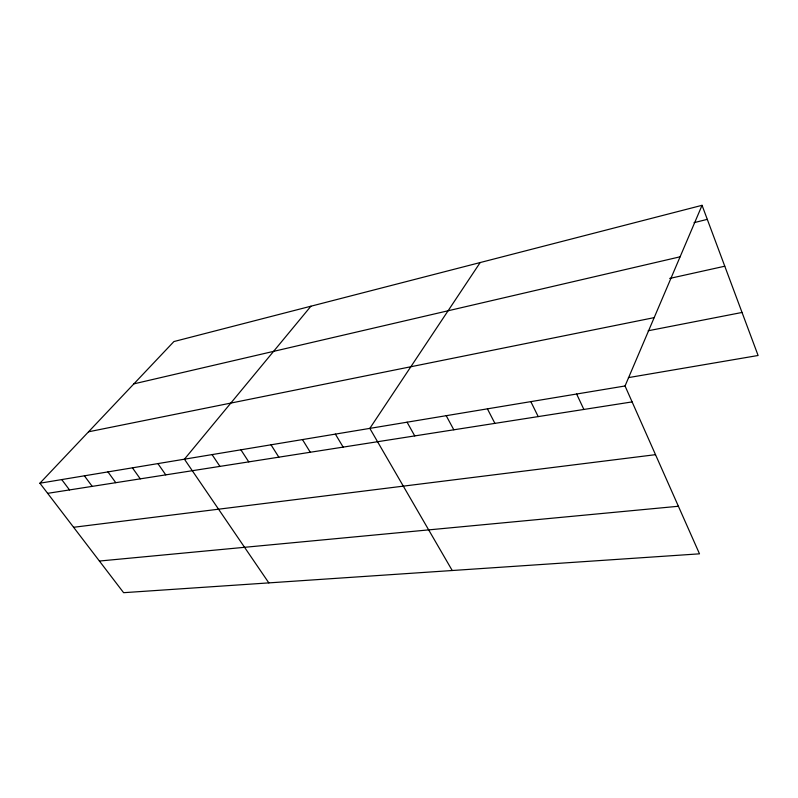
<?xml version="1.0" encoding="UTF-8"?>
<svg xmlns="http://www.w3.org/2000/svg" width="798" height="798" viewBox="0 0 798 798"><rect width="100%" height="100%" fill="white"/><g stroke="black" fill="none" stroke-linecap="round" stroke-linejoin="round"><path stroke-width="1.2" d="M625.043 385.973L702.05 205.315L173.914 341.554L39.9 483.209L123.61 592.685L699.497 553.832L625.043 385.973L39.9 483.209M480.187 262.542L369.823 428.376L452.227 570.51M310.921 306.213L184.428 459.189L268.836 582.889M694.031 222.672L707.287 219.36M133.884 383.858L680.096 256.806M669.692 278.432L724.774 266.213M88.538 431.798L654.17 317.634M648.156 330.771L742.04 312.457M628.385 377.624L758.1 355.489L702.05 205.315M47.651 493.344L632.116 401.903M73.606 527.288L655.517 454.67M99.411 561.044L678.4 506.261M61.735 479.578L69.506 489.922M84.398 475.808L92.199 486.371M107.949 471.897L115.77 482.68M132.428 467.828L140.268 478.85M157.904 463.598L165.755 474.86M212.069 454.601L219.929 466.391M240.896 449.803L248.757 461.872M271.001 444.805L278.841 457.174M302.462 439.578L310.282 452.257M335.369 434.102L343.15 447.109M407.07 422.192L414.741 435.908M446.212 415.688L453.813 429.793M487.408 408.835L494.91 423.369M530.82 401.623L538.201 416.596M576.635 394.013L583.867 409.444"/></g></svg>
